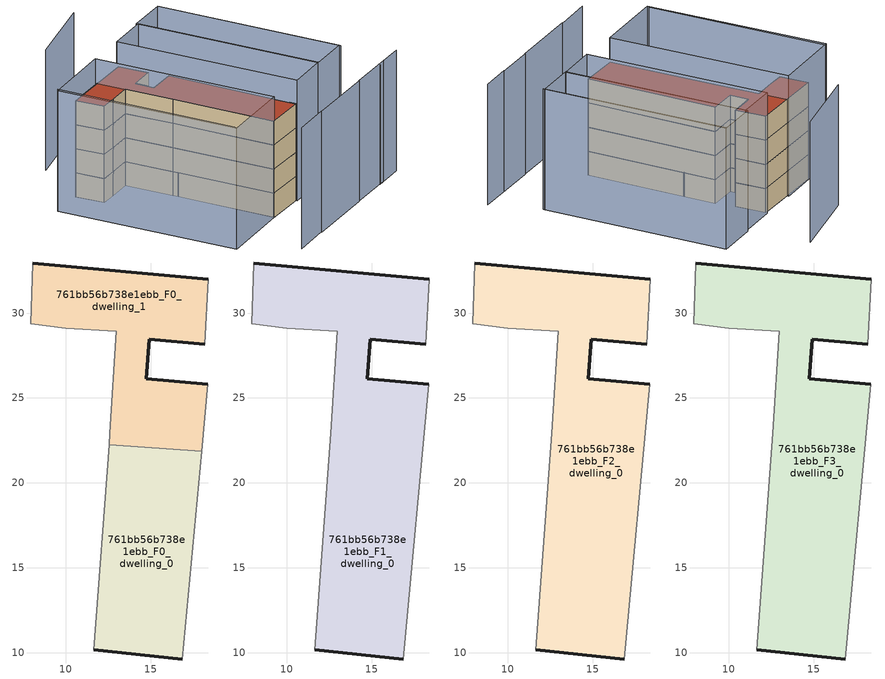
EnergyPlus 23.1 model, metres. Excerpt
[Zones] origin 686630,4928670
761bb56b738e1ebb_F0_dwelling_0
 floor ground (EU_floor_Construction): 16.87,9.62 18.01,21.85 12.56,22.26 11.66,10.17 z0
 wall outside (EU_wall_Construction): 16.87,9.62 11.66,10.17 z0:3
 wall adiabatic (EU_wall_Construction): 18.01,21.85 16.87,9.62 / 11.66,10.17 12.56,22.26 z0:3
 wall to 761bb56b738e1ebb_F0_dwelling_1 (EU_wall_Construction): 12.56,22.26 18.01,21.85 z0:3
761bb56b738e1ebb_F0_dwelling_1
 floor ground (EU_floor_Construction): 18.01,21.85 18.38,25.81 14.74,26.13 14.93,28.44 18.19,28.17 18.4,31.99 8.08,32.95 7.95,29.38 10.02,29.09 12.98,28.91 12.61,22.92 12.56,22.26 z0
 wall outside (EU_wall_Construction): 8.08,32.95 18.4,31.99 / 18.19,28.17 14.93,28.44 14.74,26.13 18.38,25.81 z0:3
 wall adiabatic (EU_wall_Construction): 12.56,22.26 12.61,22.92 12.98,28.91 10.02,29.09 7.95,29.38 8.08,32.95 / 18.4,31.99 18.19,28.17 / 18.38,25.81 18.01,21.85 z0:3
761bb56b738e1ebb_F1_dwelling_0
 floor to 761bb56b738e1ebb_F0_dwelling_0 (EU_floor_Construction): 16.87,9.62 18.01,21.85 12.56,22.26 11.66,10.17 z3
 floor to 761bb56b738e1ebb_F0_dwelling_1 (EU_floor_Construction): 18.01,21.85 18.38,25.81 14.74,26.13 14.93,28.44 18.19,28.17 18.4,31.99 8.08,32.95 7.95,29.38 10.02,29.09 12.98,28.91 12.61,22.92 12.56,22.26 z3
 wall outside (EU_wall_Construction): 16.87,9.62 11.66,10.17 / 8.08,32.95 18.4,31.99 / 18.19,28.17 14.93,28.44 14.74,26.13 18.38,25.81 z3:6
 wall adiabatic (EU_wall_Construction): 18.38,25.81 16.87,9.62 / 11.66,10.17 12.61,22.92 12.98,28.91 10.02,29.09 7.95,29.38 8.08,32.95 / 18.4,31.99 18.19,28.17 z3:6
761bb56b738e1ebb_F2_dwelling_0
 floor to 761bb56b738e1ebb_F1_dwelling_0 (EU_floor_Construction): 16.87,9.62 18.38,25.81 14.74,26.13 14.93,28.44 18.19,28.17 18.4,31.99 8.08,32.95 7.95,29.38 10.02,29.09 12.98,28.91 12.61,22.92 11.66,10.17 z6
 wall outside (EU_wall_Construction): 16.87,9.62 11.66,10.17 / 8.08,32.95 18.4,31.99 / 18.19,28.17 14.93,28.44 14.74,26.13 18.38,25.81 z6:9
 wall adiabatic (EU_wall_Construction): 18.38,25.81 16.87,9.62 / 11.66,10.17 12.61,22.92 12.98,28.91 10.02,29.09 7.95,29.38 8.08,32.95 / 18.4,31.99 18.19,28.17 z6:9
761bb56b738e1ebb_F3_dwelling_0
 floor to 761bb56b738e1ebb_F2_dwelling_0 (EU_floor_Construction): 16.87,9.62 18.38,25.81 14.74,26.13 14.93,28.44 18.19,28.17 18.4,31.99 8.08,32.95 7.95,29.38 10.02,29.09 12.98,28.91 12.61,22.92 11.66,10.17 z9
 wall outside (EU_wall_Construction): 16.87,9.62 11.66,10.17 / 8.08,32.95 18.4,31.99 / 18.19,28.17 14.93,28.44 14.74,26.13 18.38,25.81 z9:12
 wall adiabatic (EU_wall_Construction): 18.38,25.81 16.87,9.62 / 11.66,10.17 12.61,22.92 12.98,28.91 10.02,29.09 7.95,29.38 8.08,32.95 / 18.4,31.99 18.19,28.17 z9:12
 roof outside (EU_roof_Construction): 18.4,31.99 18.19,28.17 14.93,28.44 14.74,26.13 18.38,25.81 16.87,9.62 11.66,10.17 12.61,22.92 12.98,28.91 10.02,29.09 7.95,29.38 8.08,32.95 z12
shading: 19.31,3 25.3,2.49 / 24.5,2.56 28.48,2.24 / 5.21,4.1 10.17,3.8 / 10.16,3.68 19.31,2.97 / 4.13,33.47 2.46,11.14 / 23.76,39.65 13.35,38.76 / 27.17,8.49 28.93,31.54 / 29.01,31.6 27.23,8.66 / 27.23,8.66 21.98,9.07 / 21.98,9.07 23.76,32.01 / 23.76,32.01 29.01,31.6 / 23.74,31.79 22.15,9.13 / 22.15,9.13 16.82,9.51 / 16.82,9.51 18.41,32.17 / 18.41,32.17 23.74,31.79 / 2.29,10.82 3.84,33.33 / 3.84,33.33 13.28,32.69 / 13.28,32.69 11.74,10.17 / 11.74,10.17 2.29,10.82 z0:15
[Building]
EU S2 Campaign: North Axis=0; Terrain=City; Solar Distribution=FullExterior
[Site:Location]
Bologna: Latitude=44.5; Longitude=11.25; Time Zone=1; Elevation=37
[SizingPeriod:WeatherFileDays]
AnnualSizingPeriod: Begin Month=1; Begin Day of Month=1; End Month=12; End Day of Month=31; Day of Week for Start Day=Monday; Use Weather File Daylight Saving Period=No; Use Weather File Rain and Snow Indicators=No
[MATERIAL]
EU_InternalMass_Material: Roughness=MediumRough; Thickness=0.1; Conductivity=1; Density=1800; Specific Heat=900; Thermal Absorptance=0.9; Solar Absorptance=0.7; Visible Absorptance=0.7
[MATERIAL:NOMASS] Roughness=MediumRough; Thermal Absorptance=0.9; Solar Absorptance=0.7; Visible Absorptance=0.7
Name | Thermal Resistance
EU_wall_NoMass | 0.937881
EU_roof_NoMass | 0.548572
EU_floor_NoMass | 0.71348
[CONSTRUCTION]
EU_wall_Construction: EU_wall_NoMass
EU_roof_Construction: EU_roof_NoMass
EU_floor_Construction: EU_floor_NoMass
EU_InternalMass_Construction: EU_InternalMass_Material
[ZONE] Type=1; Multiplier=1; Ceiling Height=autocalculate; Floor Area=autocalculate; Part of Total Floor Area=Yes
Name | Volume
761bb56b738e1ebb_F0_dwelling_0 | 195.779
761bb56b738e1ebb_F1_dwelling_0 | 391.545
761bb56b738e1ebb_F2_dwelling_0; 761bb56b738e1ebb_F3_dwelling_0 | 391.546
761bb56b738e1ebb_F0_dwelling_1 | 195.773
[INTERNALMASS] Construction=EU_InternalMass_Construction
Name | Zone or ZoneList | Surface Area
761bb56b738e1ebb_F0_dwelling_0_EU_InternalMass | 761bb56b738e1ebb_F0_dwelling_0 | 65.2598
761bb56b738e1ebb_F0_dwelling_1_EU_InternalMass | 761bb56b738e1ebb_F0_dwelling_1 | 65.2576
761bb56b738e1ebb_F1_dwelling_0_EU_InternalMass | 761bb56b738e1ebb_F1_dwelling_0 | 130.515
761bb56b738e1ebb_F2_dwelling_0_EU_InternalMass | 761bb56b738e1ebb_F2_dwelling_0 | 130.515
761bb56b738e1ebb_F3_dwelling_0_EU_InternalMass | 761bb56b738e1ebb_F3_dwelling_0 | 130.515
[OTHEREQUIPMENT] Fuel Type=Electricity; Design Level Calculation Method=Watts/Area; Power per Zone Floor Area=1; Fraction Latent=0; Fraction Radiant=0; Fraction Lost=0; Carbon Dioxide Generation Rate=0; EndUse Subcategory=EU_Step8_InternalGains
Name | Zone or ZoneList or Space or SpaceList | Schedule
EU_Step8_InternalGain_761bb56b738e1ebb_F0_dwelling_0_f000 | 761bb56b738e1ebb_F0_dwelling_0 | EU_Step8_GainSchedule_761bb56b738e1ebb_F0_dwelling_0_f000
EU_Step8_InternalGain_761bb56b738e1ebb_F0_dwelling_1_f000 | 761bb56b738e1ebb_F0_dwelling_1 | EU_Step8_GainSchedule_761bb56b738e1ebb_F0_dwelling_1_f000
EU_Step8_InternalGain_761bb56b738e1ebb_F1_dwelling_0_f000 | 761bb56b738e1ebb_F1_dwelling_0 | EU_Step8_GainSchedule_761bb56b738e1ebb_F1_dwelling_0_f000
EU_Step8_InternalGain_761bb56b738e1ebb_F2_dwelling_0_f000 | 761bb56b738e1ebb_F2_dwelling_0 | EU_Step8_GainSchedule_761bb56b738e1ebb_F2_dwelling_0_f000
EU_Step8_InternalGain_761bb56b738e1ebb_F3_dwelling_0_f000 | 761bb56b738e1ebb_F3_dwelling_0 | EU_Step8_GainSchedule_761bb56b738e1ebb_F3_dwelling_0_f000
[ZONEVENTILATION:DESIGNFLOWRATE] Schedule=EU_AlwaysOn; Design Flow Rate Calculation Method=AirChanges/Hour; Air Changes per Hour=0.687892; Ventilation Type=Natural; Fan Pressure Rise=0; Fan Total Efficiency=1; Constant Term Coefficient=1; Temperature Term Coefficient=0; Velocity Term Coefficient=0; Velocity Squared Term Coefficient=0; Minimum Indoor Temperature=-100; Maximum Indoor Temperature=100; Delta Temperature=-100; Minimum Outdoor Temperature=-100; Maximum Outdoor Temperature=100; Maximum Wind Speed=40
Name | Zone or ZoneList or Space or SpaceList
EU_ConstantAir_761bb56b738e1ebb_F0_dwelling_0 | 761bb56b738e1ebb_F0_dwelling_0
EU_ConstantAir_761bb56b738e1ebb_F0_dwelling_1 | 761bb56b738e1ebb_F0_dwelling_1
EU_ConstantAir_761bb56b738e1ebb_F1_dwelling_0 | 761bb56b738e1ebb_F1_dwelling_0
EU_ConstantAir_761bb56b738e1ebb_F2_dwelling_0 | 761bb56b738e1ebb_F2_dwelling_0
EU_ConstantAir_761bb56b738e1ebb_F3_dwelling_0 | 761bb56b738e1ebb_F3_dwelling_0
[HVACTEMPLATE:THERMOSTAT] Constant Heating Setpoint=20; Constant Cooling Setpoint=50
EU_HeatOnly_761bb56b738e1ebb_F0_dwelling_0; EU_HeatOnly_761bb56b738e1ebb_F0_dwelling_1; EU_HeatOnly_761bb56b738e1ebb_F1_dwelling_0; EU_HeatOnly_761bb56b738e1ebb_F2_dwelling_0; EU_HeatOnly_761bb56b738e1ebb_F3_dwelling_0
[HVACTEMPLATE:ZONE:IDEALLOADSAIRSYSTEM] System Availability Schedule=EU_AlwaysOn; Maximum Heating Supply Air Temperature=50; Minimum Cooling Supply Air Temperature=13; Maximum Heating Supply Air Humidity Ratio=0.0156; Minimum Cooling Supply Air Humidity Ratio=0.0077; Heating Limit=NoLimit; Cooling Limit=NoLimit; Heating Availability Schedule=EU_AlwaysOn; Cooling Availability Schedule=EU_CoolingOff; Dehumidification Control Type=ConstantSensibleHeatRatio; Cooling Sensible Heat Ratio=0.7; Dehumidification Setpoint=60; Humidification Control Type=None; Humidification Setpoint=30; Outdoor Air Method=None; Outdoor Air Flow Rate per Person=0.00944; Outdoor Air Flow Rate per Zone Floor Area=0; Outdoor Air Flow Rate per Zone=0; Demand Controlled Ventilation Type=None; Outdoor Air Economizer Type=NoEconomizer; Heat Recovery Type=None; Sensible Heat Recovery Effectiveness=0.7; Latent Heat Recovery Effectiveness=0.65
Name | Template Thermostat
761bb56b738e1ebb_F0_dwelling_0 | EU_HeatOnly_761bb56b738e1ebb_F0_dwelling_0
761bb56b738e1ebb_F0_dwelling_1 | EU_HeatOnly_761bb56b738e1ebb_F0_dwelling_1
761bb56b738e1ebb_F1_dwelling_0 | EU_HeatOnly_761bb56b738e1ebb_F1_dwelling_0
761bb56b738e1ebb_F2_dwelling_0 | EU_HeatOnly_761bb56b738e1ebb_F2_dwelling_0
761bb56b738e1ebb_F3_dwelling_0 | EU_HeatOnly_761bb56b738e1ebb_F3_dwelling_0
[SIZING:ZONE] Zone Cooling Design Supply Air Temperature Input Method=SupplyAirTemperature; Zone Cooling Design Supply Air Temperature=13; Zone Heating Design Supply Air Temperature Input Method=SupplyAirTemperature; Zone Heating Design Supply Air Temperature=50; Zone Cooling Design Supply Air Humidity Ratio=0.008; Zone Heating Design Supply Air Humidity Ratio=0.008; Cooling Design Air Flow Method=DesignDay; Cooling Design Air Flow Rate=0; Cooling Minimum Air Flow per Zone Floor Area=0.000762; Cooling Minimum Air Flow=0; Cooling Minimum Air Flow Fraction=0.2; Heating Design Air Flow Method=DesignDay; Heating Design Air Flow Rate=0; Heating Maximum Air Flow per Zone Floor Area=0.002032; Heating Maximum Air Flow=0.141576; Heating Maximum Air Flow Fraction=0.3; Account for Dedicated Outdoor Air System=No; Dedicated Outdoor Air System Control Strategy=NeutralSupplyAir; Dedicated Outdoor Air Low Setpoint Temperature for Design=autosize; Dedicated Outdoor Air High Setpoint Temperature for Design=autosize; Zone Load Sizing Method=Sensible Load Only No Latent Load; Zone Latent Cooling Design Supply Air Humidity Ratio Input Method=HumidityRatioDifference; Zone Cooling Design Supply Air Humidity Ratio Difference=0.005; Zone Latent Heating Design Supply Air Humidity Ratio Input Method=HumidityRatioDifference; Zone Humidification Design Supply Air Humidity Ratio Difference=0.005
761bb56b738e1ebb_F0_dwelling_0; 761bb56b738e1ebb_F0_dwelling_1; 761bb56b738e1ebb_F1_dwelling_0; 761bb56b738e1ebb_F2_dwelling_0; 761bb56b738e1ebb_F3_dwelling_0
[SCHEDULE:CONSTANT]
Name | Hourly Value
EU_AlwaysOn | 1
EU_CoolingOff | 0
[SCHEDULE:FILE] Column Number=1; Rows to Skip at Top=0; Number of Hours of Data=8760; Column Separator=Comma; Interpolate to Timestep=No; Minutes per Item=60; Adjust Schedule for Daylight Savings=Yes
Name | File
EU_Step8_GainSchedule_761bb56b738e1ebb_F0_dwelling_0_f000 | ../../schedules/761bb56b738e1ebb/761bb56b738e1ebb_F0_dwelling_0_f000_gain.csv
EU_Step8_GainSchedule_761bb56b738e1ebb_F0_dwelling_1_f000 | ../../schedules/761bb56b738e1ebb/761bb56b738e1ebb_F0_dwelling_1_f000_gain.csv
EU_Step8_GainSchedule_761bb56b738e1ebb_F1_dwelling_0_f000 | ../../schedules/761bb56b738e1ebb/761bb56b738e1ebb_F1_dwelling_0_f000_gain.csv
EU_Step8_GainSchedule_761bb56b738e1ebb_F2_dwelling_0_f000 | ../../schedules/761bb56b738e1ebb/761bb56b738e1ebb_F2_dwelling_0_f000_gain.csv
EU_Step8_GainSchedule_761bb56b738e1ebb_F3_dwelling_0_f000 | ../../schedules/761bb56b738e1ebb/761bb56b738e1ebb_F3_dwelling_0_f000_gain.csv
